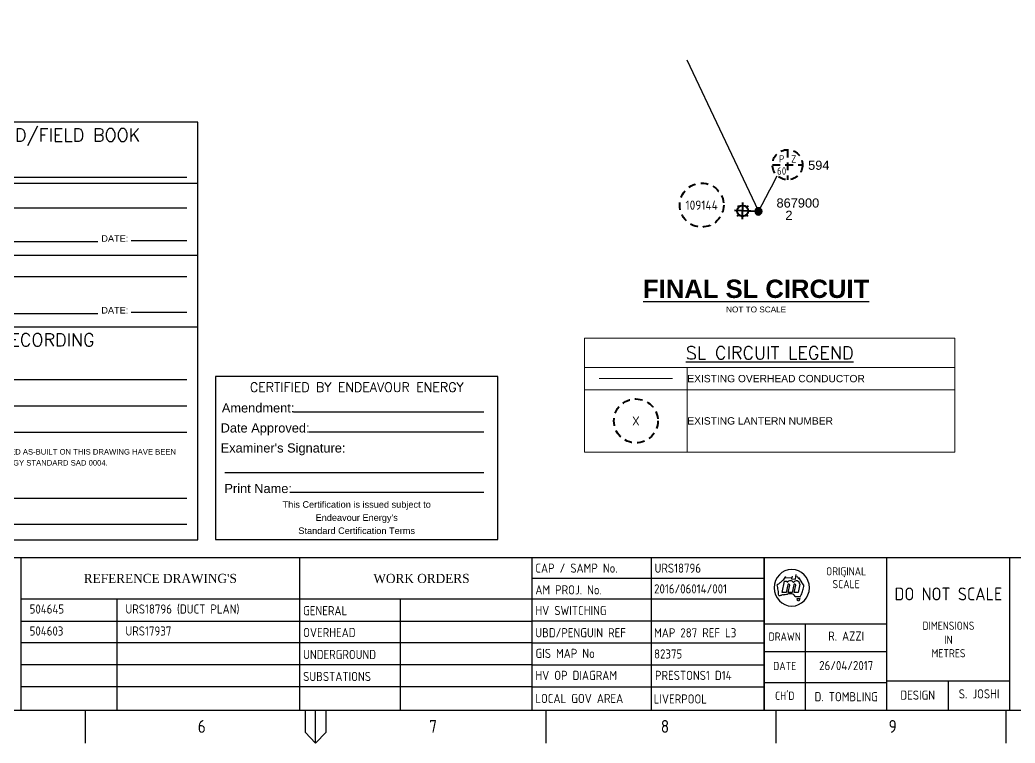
# Paper-space layout 'Sheet(2)' of a CAD drawing. Header units: metres. Extents: x -37 to 809, y -3 to 584.
# Drawn here: x 309.4 to 580.9, y -2.6 to 194.7 of the extents above; entities that cross this region are included whole.
import ezdxf
from ezdxf import colors
from ezdxf.entities.mleader import LeaderData, LeaderLine
from ezdxf.enums import TextEntityAlignment as Align
from ezdxf.math import Vec2, Vec3

# ---------------------------------------------------------------- set-up
doc = ezdxf.new("R2010")
doc.units = ezdxf.units.M
doc.linetypes.add('Dash', pattern=[5, 3, -2])
doc.layers.get('0').update_dxf_attribs({"color": 6})
for name, color, linetype in [('Equip_SL_EXT', 5, 'Continuous'), ('Equip_SP_SL_EXT', 7, 'Continuous'), ('Notes', 7, 'Continuous'), ('OH_Details_SP_MISC', 7, 'Continuous'), ('SupportsUG_SP_EXT', 7, 'Continuous'), ('SupportsUG_SP_LV_EXT', 7, 'Continuous')]:
    doc.layers.add(name, color=color, linetype=linetype)
doc.styles.add('Elec', font='romand__.ttf')
doc.styles.add('iecARIAL', font='arial.ttf', dxfattribs={"height": 2})
doc.styles.add('iecISOCP', font='isocp.shx')
doc.styles.add('iecTimesNewRoman', font='times.ttf')
doc.styles.add('IESYMBOL1', font='isocp.shx')
doc.styles.add('POLE_LABEL', font='arial.ttf')
doc.styles.add('SLCP_LABEL', font='arial.ttf', dxfattribs={"height": 3.5})
doc.styles.get("Standard").update_dxf_attribs({"font": 'arial.ttf'})
doc.linetypes.add('Cable G', pattern='A,6,-0.5,["G",Standard,S=1.7,R=0,X=0.3,Y=-0.8],-2.8', length=9.3)

# ---------------------------------------------------------------- blocks, each defined once
blk = doc.blocks.new('A1_FRAME_TITLE')
at = {"layer": 'Notes', "linetype": 'Continuous'}
for p, q in [((332.78, 47.62), (332.78, 5.97)), ((412.12, 47.62), (412.12, 5.97)), ((478.24, 47.62), (478.24, 5.97)), ((544.37, 47.62), (544.37, 5.97)), ((544.37, 41.97), (544.37, 5.97)), ((544.37, 29.54), (579.37, 29.54)), ((351.17, -3.03), (351.17, 5.97)), ((413.67, 5.97), (413.67, -0.03)), ((416.67, -3.03), (416.67, 5.97)), ((419.67, -0.03), (419.67, 5.97)), ((482.19, 5.97), (482.19, -3.03)), ((547.7, 5.97), (547.7, -3.03)), ((613.21, 5.97), (613.21, -3.03)), ((413.67, -0.03), (416.67, -3.03)), ((416.67, -3.03), (419.67, -0.03))]:
    blk.add_line(p, q, dxfattribs=at)
at = {"layer": 'Notes'}
for p, q in [((512.26, 47.62), (512.26, 5.97)), ((544.37, 5.97), (544.37, 47.62)), ((579.37, 5.97), (579.37, 47.62)), ((614.37, 5.97), (614.37, 47.62)), ((478.24, 41.97), (544.37, 41.97)), ((549.56, 38.09), (550.17, 41.17)), ((550.17, 41.17), (550.92, 41.17)), ((550.56, 42.05), (552.33, 42.16)), ((550.92, 41.17), (550.97, 40.77)), ((552.33, 42.52), (552.22, 41.82)), ((552.22, 41.82), (553.35, 41.71)), ((553.35, 41.71), (553.55, 42.96)), ((554.18, 42.18), (555.01, 40.9)), ((567.1, 42.48), (567.3, 42.44)), ((550.7, 38.09), (549.56, 38.09)), ((551.11, 40.17), (550.7, 38.09)), ((551.27, 38.09), (551.66, 40.06)), ((552.41, 38.09), (551.27, 38.09)), ((552.83, 40.17), (552.41, 38.09)), ((552.98, 38.09), (553.37, 40.06)), ((554.12, 38.09), (552.98, 38.09)), ((554.57, 40.35), (554.12, 38.09)), ((332.81, 36.33), (478.24, 36.33)), ((360.07, 36.33), (360.07, 5.97)), ((440.78, 36.33), (440.78, 5.97)), ((478.24, 36.33), (544.37, 36.33)), ((554.62, 36.89), (553.22, 36.97)), ((553.22, 36.97), (554.62, 36.89)), ((554.62, 36.89), (553.22, 36.97)), ((553.85, 35.89), (553.78, 36.47)), ((553.78, 36.47), (554.51, 36.47)), ((554.3, 35.74), (553.85, 35.89)), ((554.51, 36.47), (554.3, 35.74)), ((332.78, 30.28), (478.24, 30.28)), ((478.24, 30.33), (544.37, 30.33)), ((556.15, 5.97), (556.15, 29.54)), ((478.24, 24.33), (332.78, 24.33)), ((478.24, 24.33), (544.37, 24.33)), ((544.37, 21.97), (579.37, 21.97)), ((478.24, 18.33), (332.78, 18.33)), ((478.24, 18.33), (544.37, 18.33)), ((579.37, 13.97), (614.37, 13.97)), ((596.87, 5.97), (596.87, 13.97)), ((478.24, 12.33), (332.78, 12.33)), ((478.24, 12.33), (544.37, 12.33)), ((544.37, 13.47), (579.37, 13.47))]:
    blk.add_line(p, q, dxfattribs=at)
at = {"layer": 'Notes', "linetype": 'Continuous', "flags": 128}
for points in [[(123.8, 47.62), (844.88, 47.62)], [(-11.55, 5.97), (844.88, 5.97)]]:
    blk.add_lwpolyline(points, dxfattribs=at)
at = {"layer": 'Notes'}
for centre, radius, start, end in [((552.27, 39.37), 5, 0, 180), ((542.41, 49.09), 10.59, 302.5841, 308.1576), ((542.41, 49.09), 10.59, 308.157, 313.7305), ((545.21, 46.16), 6.54, 313.7309, 319.3045), ((545.21, 46.16), 6.54, 319.3047, 324.8782), ((551.87, 40.21), 1.06, 31.7884, 148.2116), ((553.61, 40.3), 0.961, 2.5982, 150.8098), ((578.7, 57.06), 28.87, 210.1483, 211.8601), ((477.01, -10.21), 93.25, 33.1096, 33.2341), ((558.55, 42.96), 4.09, 213.1151, 222.4146), ((552.27, 39.37), 5, 180, 0), ((527.29, 35.61), 21.32, 10.3053, 12.3306), ((527.29, 35.61), 21.32, 8.2795, 10.3048), ((528.59, 35.8), 20.01, 6.2539, 8.2792), ((551.39, 40.11), 0.28, 348.6911, 168.6911), ((553.1, 40.11), 0.28, 348.6911, 168.6911), ((548.02, 40.74), 7.69, 331.5942, 341.8897), ((542.7, 42.48), 13.29, 341.8901, 347.8434), ((555.89, 40.53), 0.484, 222.42, 236.4422), ((556.07, 40.81), 0.815, 236.4359, 244.7422), ((553.96, 40.06), 1.76, 347.8434, 354.1409), ((554.11, 40.04), 1.61, 354.1436, 1.0342), ((528.59, 35.8), 20.01, 4.2291, 6.2543), ((548.72, 39.42), 2.15, 265.1734, 270.0504), ((548.72, 39.51), 2.24, 270.0438, 274.7322), ((548.65, 40.42), 3.15, 274.7358, 283.0812), ((550.47, 32.55), 4.93, 97.7419, 103.0814), ((546.76, 59.88), 22.65, 277.7418, 280.8825), ((551.91, 33.09), 4.63, 85.4613, 100.8824), ((552.2, 36.78), 0.924, 46.5875, 85.4612), ((551.36, 35.89), 2.16, 30.1885, 46.5879), ((554.13, 37.45), 0.75, 311.6083, 321.0792), ((554.18, 37.41), 0.675, 321.0838, 331.5982)]:
    blk.add_arc(centre, radius, start, end, dxfattribs=at)
blk.add_attdef('DRAFT_NUM', (9.35, 23.29), '', height=2.5, rotation=90)
for s, height, style, p in [('CAP / SAMP No.', 2.5, 'iecISOCP', (479.24, 43.47)), ('WORK ORDERS', 2.5, 'iecTimesNewRoman', (433.13, 40.66)), ('AM PROJ. No.', 2.5, 'iecISOCP', (479.24, 37.55)), ('GENERAL', 2.5, 'iecISOCP', (413.12, 31.86)), ('HV SWITCHING', 2.5, 'iecISOCP', (479.24, 31.9)), ('OVERHEAD', 2.5, 'iecISOCP', (413.12, 25.9)), ('UBD/PENGUIN REF', 2.5, 'iecISOCP', (479.24, 25.84)), ('UNDERGROUND', 2.5, 'iecISOCP', (413.12, 19.9)), ('GIS MAP No', 2.5, 'iecISOCP', (479.29, 20.2)), ('SUBSTATIONS', 2.5, 'iecISOCP', (413.12, 13.9)), ('HV OP DIAGRAM', 2.5, 'iecISOCP', (479.24, 14.2)), ('LOCAL GOV AREA', 2.5, 'iecISOCP', (479.24, 7.9)), ('6', 3.5, 'iecISOCP', (383.12, -0.22)), ('7', 3.5, 'iecISOCP', (449.03, -0.22)), ('8', 3.5, 'iecISOCP', (514.97, -0.22)), ('9', 3.5, 'iecISOCP', (579.84, -0.22))]:
    blk.add_text(s, height=height, dxfattribs=dict(at, style=style)).set_placement(p)
for s, height, style, p in [('ORIGINAL', 2.24, 'iecISOCP', (567.74, 42.73)), ("REFERENCE DRAWING'S", 2.5, 'iecTimesNewRoman', (372.45, 40.66)), ('SCALE', 2.24, 'iecISOCP', (567.74, 39.23)), ('DIMENSIONS', 2.24, 'iecISOCP', (596.87, 27.88)), ('DRAWN', 2.24, 'iecISOCP', (550.26, 24.93)), ('IN', 2.24, 'iecISOCP', (596.87, 24.04)), ('METRES', 2.24, 'iecISOCP', (596.87, 20.38)), ('DATE', 2.24, 'iecISOCP', (550.26, 16.88)), ("CH'D", 2.24, 'iecISOCP', (550.26, 8.77)), ('DESIGN', 2.5, 'iecISOCP', (588.12, 8.81))]:
    blk.add_text(s, height=height, dxfattribs=dict(at, style=style)).set_placement(p, align=Align.CENTER)
at = {"layer": 'Notes', "insert": (596.84, 37.67), "char_height": 3.5, "width": 29.1, "attachment_point": 5, "style": 'iecISOCP'}
blk.add_mtext('DO NOT SCALE', dxfattribs=at)
at = {"layer": 'Notes', "style": 'iecISOCP', "flags": 8}
blk.add_attdef('VERSION_NO', text='', height=2.5, rotation=90, dxfattribs=at).set_placement((302.04, 43.81), align=Align.MIDDLE_CENTER)
at = {"layer": 'Notes', "style": 'iecISOCP'}
for tag, p in [('CAP_NO', (513.19, 43.46)), ('IE_NUM', (513.05, 37.81)), ('REF_No_1', (335.24, 32.31)), ('REF_1', (362.52, 32.31)), ('GEN_WO', (441.71, 31.76)), ('HV_SWITCH', (513.46, 32.16)), ('REF_No_2', (335.24, 26.31)), ('REF_2', (362.52, 26.31)), ('OH_WO', (441.71, 25.81)), ('UBD_REF', (513.05, 25.83)), ('REF_No_3', (335.24, 20.31)), ('REF_3', (362.52, 20.31)), ('UG_WO', (441.71, 20.05)), ('GIS_MAP_No', (513.05, 20.04)), ('REF_No_4', (335.24, 14.31)), ('REF_4', (362.52, 14.31)), ('SUB_WO', (441.71, 13.81)), ('HV_OP_DIAG', (513.33, 14.2)), ('LGA', (512.95, 7.78)), ('ExportID', (-11.47, 2.39))]:
    blk.add_attdef(tag, p, '', height=2.5, dxfattribs=at)
for tag, height, p in [('T1', 3.5, (684.37, 39.47)), ('scale', 2.5, (567.76, 33.27)), ('T2', 3.5, (684.37, 34.35)), ('T3', 3.5, (684.37, 28.92)), ('DRAWN', 2.5, (567.76, 24.93)), ('T4', 3.5, (684.37, 23.66)), ('T5', 3.5, (684.37, 18.23)), ('REV', 5, (840.57, 17.1)), ('DATE', 2.5, (567.76, 16.88)), ('T6', 3.5, (684.37, 12.97)), ('CHD', 2.5, (567.76, 8.37)), ('DESIGN', 2.5, (605.62, 9.15))]:
    blk.add_attdef(tag, text='', height=height, dxfattribs=at).set_placement(p, align=Align.CENTER)
blk.add_attdef('NUM', text='', height=7, dxfattribs=at).set_placement((812.88, 20.12), align=Align.MIDDLE_CENTER)
for tag, p in [('NS', (811.23, 8.12)), ('SHTS', (825.93, 8.12))]:
    blk.add_attdef(tag, text='', height=2.5, dxfattribs=at).set_placement(p, align=Align.MIDDLE)
at = {"layer": 'Notes', "style": 'iecISOCP', "flags": 1}
for tag, p in [('ProjectType', (-6.37, -26.8)), ('ProjectNumber', (3.01, -26.82)), ('DrawingNumber', (14.96, -26.8)), ('ProjectDescription', (27.02, -26.83)), ('ExportDate', (39.74, -26.79)), ('ExportUserName', (48.61, -26.8)), ('DesignerCompanyName', (60.94, -26.79)), ('ExportAreaOfInterest', (76.55, -26.81)), ('GIS_SUCCESS', (91.45, -26.78)), ('CAD_SUCCESS', (101.24, -26.78)), ('DEPOTCODE', (111.56, -26.88)), ('ExportCategories', (119.53, -26.8)), ('Comments', (133.84, -26.88))]:
    blk.add_attdef(tag, p, '', height=1, dxfattribs=at)
blk = doc.blocks.new('NOTE_WORKS-COMPLETED')
at = {"color": 7, "linetype": 'Continuous', "lineweight": -3}
for p, q in [((30, 99), (91.13, 99)), ((31, 90.55), (91.13, 90.55)), ((75.92, 81.71), (91.13, 81.71)), ((20.3, 81.37), (66.83, 81.37)), ((25, 71.88), (91.13, 71.88)), ((20.3, 61.78), (66.83, 61.78)), ((75.92, 62.13), (91.13, 62.13)), ((22.5, 43.79), (91.13, 43.79)), ((22.5, 36.59), (91.13, 36.59)), ((22.5, 29.42), (91.13, 29.42)), ((20.3, 11.37), (91.13, 11.37)), ((20.3, 4.28), (91.13, 4.28))]:
    blk.add_line(p, q, dxfattribs=at)
at = {"lineweight": -3}
for p, q in [((94.11, 97.2), (0, 97.2)), ((94.11, 77.62), (0, 77.62)), ((93.87, 58.03), (0, 58.03))]:
    blk.add_line(p, q, dxfattribs=at)
blk.add_lwpolyline([(0, 0), (94.11, 0), (94.11, 113.95), (0, 113.95)], close=True, dxfattribs=at)
at = {"color": 7, "lineweight": -3, "style": 'Elec'}
blk.add_text('WORKS COMPLETED/FIELD BOOK', height=3.5, dxfattribs=at).set_placement((1.75, 110.45), align=Align.MIDDLE_LEFT)
at = {"color": 7, "lineweight": -3}
for s, p in [('CONSTRUCTED BY:', (3.51, 100.79)), ('WORKS COMPLETED:', (3.52, 92.34)), ('INSPECTED BY:', (3.52, 72.76))]:
    blk.add_text(s, height=1.79, dxfattribs=at).set_placement(p, align=Align.MIDDLE_LEFT)
for s, p in [('SIGNATURE:', (10, 82.23)), ('DATE:', (71.45, 82.23)), ('SIGNATURE:', (10, 62.65)), ('DATE:', (71.45, 62.65))]:
    blk.add_text(s, height=1.79, dxfattribs=at).set_placement(p, align=Align.MIDDLE_CENTER)
at = {"color": 7, "lineweight": -3, "style": 'Elec'}
blk.add_text('ASSET RECORDING', height=3.5, dxfattribs=at).set_placement((23.19, 56.32), align=Align.TOP_LEFT)
at = {"color": 7, "lineweight": -3, "insert": (3.17, 45.68), "char_height": 1.79, "width": 89.6105, "attachment_point": 1, "line_spacing_factor": 1.2}
blk.add_mtext('I:\\P\\POF:\\P\\PCONTACT No.:\\P{\\H0.83799x;\\PHEREBY CERTIFY THAT ASSETS MARKED AS-BUILT ON THIS DRAWING HAVE BEEN\\PRECORDED AS PER ENDEAVOUR ENERGY STANDARD SAD 0004.}\\P\\PSIGNATURE:\\P\\PDATE:', dxfattribs=at)
at = {"color": 7, "lineweight": -3}
for tag, p in [('CONSTRUCTEDBY', (32.92, 99.87)), ('WORKSCOMPLETED', (32.93, 91.44)), ('SIGNATURE', (23.86, 81.87)), ('DATE', (77.31, 82.21)), ('INSPECTEDBY', (25.68, 72.38)), ('SIGNATURE', (24.59, 62.28)), ('DATE', (77.75, 62.63)), ('ASSETRECORD', (28.77, 44.53)), ('ASSETRECORDOF', (28.5, 37.33)), ('CONTACTNO', (28.5, 30.15)), ('SIGNATURE', (31.79, 12.95)), ('DATE', (32, 5.02))]:
    blk.add_attdef(tag, p, '', height=1.79, dxfattribs=at)
blk = doc.blocks.new('NOTE_CERTIFIED-BY-IE')
at = {"color": 7, "linetype": 'Continuous', "lineweight": -3}
for p, q in [((21.25, 34.9), (73.15, 34.9)), ((25.46, 29.41), (73.15, 29.41)), ((2.51, 18.32), (73.15, 18.32)), ((20.45, 12.96), (73.15, 12.96))]:
    blk.add_line(p, q, dxfattribs=at)
blk.add_lwpolyline([(0, 0), (76.98, 0), (76.98, 44.52), (0, 44.52)], close=True)
at = {"color": 7, "lineweight": -3, "style": 'Elec'}
blk.add_text('CERTIFIED BY ENDEAVOUR ENERGY', height=2.52, dxfattribs=at).set_placement((38.51, 41.58), align=Align.MIDDLE_CENTER)
at = {"color": 7, "lineweight": -3}
for s, p in [('Amendment:', (1.7, 35.94)), ('Date Approved:', (1.37, 30.47)), ("Examiner's Signature:", (1.37, 25.01))]:
    blk.add_text(s, height=2.5, dxfattribs=at).set_placement(p, align=Align.MIDDLE_LEFT)
blk.add_text('Print Name:', height=2.5, dxfattribs=at).set_placement((2.4, 11.95), align=Align.BOTTOM_LEFT)
at = {"color": 7, "lineweight": -3, "insert": (38.49, 5.99), "char_height": 1.79, "attachment_point": 5, "line_spacing_factor": 1.2}
blk.add_mtext("This Certification is issued subject to \\PEndeavour Energy's \\PStandard Certification Terms", dxfattribs=at)
at = {"color": 7, "lineweight": -3, "flags": 4}
for tag, p in [('AMENDMENT', (21.25, 34.9)), ('DATE_APPROVED', (25.46, 29.41)), ('PRINT_NAME', (20.45, 12.96))]:
    blk.add_attdef(tag, p, '', height=2.5, dxfattribs=at)
blk = doc.blocks.new('SL_LANTERN_EXT')
at = {"lineweight": 40}
for p, q in [((-1.46, 5.68), (-1.06, 5.28)), ((0, 1.97), (0, 6.47)), ((1.46, 5.68), (1.06, 5.28)), ((-2.25, 4.22), (2.25, 4.22)), ((-1.46, 2.76), (-1.06, 3.16)), ((0, 0), (0, 2.72)), ((1.46, 2.76), (1.06, 3.16))]:
    blk.add_line(p, q, dxfattribs=at)
blk.add_circle((0, 4.22), 1.5, dxfattribs=at)
at = {"style": 'iecARIAL', "flags": 9}
blk.add_attdef('ASSET_NUM', (1.5, 1.5), '', height=2.5, dxfattribs=at)
for tag, p, height, flags in [('OPERATING_VOLTAGE', (0.98, -1.65), 0.2, 9), ('ORIENTATION', (0.98, -1.85), 0.2, 9), ('OWNED_BY', (0.98, -2.05), 0.2, 9), ('STATE', (0.98, -2.25), 0.2, 9), ('CONSTRUCTED_VOLTAGE', (0.98, -0.65), 0.2, 9), ('CONTROL_TYPE', (0.98, -0.85), 0.2, 9), ('LANTERN_PURPOSE', (0.98, -1.05), 0.2, 9), ('LANTERN_TYPE', (0.98, -1.25), 0.2, 9), ('NO_PHASES', (0.98, -1.45), 0.2, 9), ('USAGE', (0.98, -2.45), 0.2, 9), ('CEXIST', (0.98, -2.65), 0.2, 9), ('CNEW', (0.98, -2.85), 0.2, 9), ('LNUMBER', (2.18, -3.25), 2.5, 8), ('CNUMBER', (0.98, -3.05), 0.2, 9), ('CREMOVE', (0.98, -3.25), 0.2, 9), ('CREPLACE', (0.98, -3.45), 0.2, 9), ('LKINGHEIGHT', (0.98, -3.65), 0.2, 9), ('LBRACKET', (0.98, -3.85), 0.2, 9), ('LBRACKETVOCAB', (0.98, -4.05), 0.2, 9), ('LCATEGORY', (0.98, -4.25), 0.2, 9), ('LCHARGE1', (0.98, -4.45), 0.2, 9), ('LCHARGE1PERCENT', (0.98, -4.65), 0.2, 9), ('LCHARGE2', (0.98, -4.85), 0.2, 9), ('LCHARGE2PERCENT', (0.98, -5.05), 0.2, 9), ('LCHARGE3', (0.98, -5.25), 0.2, 9), ('LCHARGE3PERCENT', (0.98, -5.45), 0.2, 9), ('LEXIST', (0.98, -5.65), 0.2, 9), ('LLAMP', (0.98, -5.85), 0.2, 9), ('LLAMPVOCAB', (0.98, -6.05), 0.2, 9), ('LMAST', (0.98, -6.25), 0.2, 9), ('LMASTVOCAB', (0.98, -6.45), 0.2, 9), ('LNEW', (0.98, -6.65), 0.2, 9), ('LANTNUMBER', (0.98, -6.85), 0.2, 9), ('LOUTREACH', (0.98, -7.25), 0.2, 9), ('LOUTREACHVOCAB', (0.98, -7.45), 0.2, 9), ('LRATECODE', (0.98, -7.65), 0.2, 9), ('LREMOVE', (0.98, -7.85), 0.2, 9), ('LREPLACE', (0.98, -8.05), 0.2, 9), ('LTYPE', (0.98, -8.25), 0.2, 9), ('STREETNAME', (0.98, -9.25), 0.2, 9), ('SUBURB', (0.98, -9.45), 0.2, 1), ('LTYPEVOCAB', (0.98, -8.45), 0.2, 9), ('LEGEND', (0.98, -8.65), 0.2, 9), ('LOCATION', (0.98, -8.85), 0.2, 9), ('NOTES', (0.98, -9.05), 0.2, 9)]:
    blk.add_attdef(tag, p, '', height=height, dxfattribs=dict(flags=flags))
blk = doc.blocks.new('POLE_EXT')
blk.add_hatch(color=256).paths.add_polyline_path([(-1, 0, 1), (1, 0, 1)])
blk.add_lwpolyline([(-1, 0, 1), (1, 0, 1)], format="xyb", close=True)
for tag, height, flags, p in [('pNumber', 2.5, 8, (-17.84, 2.07)), ('OWNED_BY', 0.2, 9, (1.35, -0.4)), ('SPECIAL_USE', 0.2, 9, (1.35, -0.8)), ('STATE', 0.2, 9, (1.35, -1)), ('cLV', 0.2, 9, (1.35, -1.4)), ('hDepth', 0.2, 9, (1.35, -1.6)), ('hDia', 0.2, 9, (1.35, -1.8)), ('cHV', 0.2, 9, (1.35, -2)), ('PARENT', 0.2, 9, (1.35, -0.6)), ('USAGE', 0.2, 9, (1.35, -1.2)), ('LBRACKET', 0.2, 9, (1.35, -2.2)), ('LExisting', 0.2, 9, (1.35, -2.4)), ('LANTNUMBER', 0.2, 9, (1.35, -2.6)), ('LOther', 0.2, 9, (1.35, -2.8)), ('cLinedev', 0.2, 9, (1.35, -3.4)), ('pExisting', 0.2, 9, (1.35, -3.8)), ('pFooting', 0.2, 9, (1.35, -4.4)), ('pNew', 0.2, 9, (1.35, -4.6)), ('pRelocate', 0.2, 9, (1.35, -5)), ('pRemove', 0.2, 9, (1.35, -5.2)), ('pReplace', 0.2, 9, (1.35, -5.4)), ('LRemove', 0.2, 9, (1.35, -3)), ('LEGEND', 0.2, 9, (1.35, -3.2)), ('LOCATION', 0.2, 9, (1.35, -3.6)), ('PFNUMBER', 0.2, 9, (1.35, -4)), ('NEWPFNUMBER', 0.2, 9, (1.35, -4.2)), ('pStay', 0.2, 9, (1.35, -5.6)), ('pType', 0.2, 9, (1.35, -5.8)), ('cspan', 0.2, 9, (1.35, -6)), ('STREETNAME', 0.2, 9, (1.35, -6.2)), ('SUBURB', 0.2, 9, (1.35, -6.4)), ('OPERATED_BY', 0.2, 9, (1.36, -7.01)), ('NOTES', 0.2, 9, (1.35, -6.6)), ('MAINTAINED_BY', 0.2, 9, (1.36, -6.81))]:
    blk.add_attdef(tag, text='', height=height, dxfattribs=dict(flags=flags)).set_placement(p, align=Align.MIDDLE_LEFT)
at = {"style": 'POLE_LABEL'}
for tag, height, flags, p in [('ASSET_NUM', 2.5, 8, (2, 2)), ('STRUCTURE_PLANT_NUMBER', 0.2, 9, (1.35, 0.03)), ('STREET_CODE', 0.2, 9, (1.35, -0.2))]:
    blk.add_attdef(tag, text='', height=height, dxfattribs=dict(at, flags=flags)).set_placement(p, align=Align.MIDDLE_LEFT)
at = {"flags": 1}
blk.add_attdef('Z', (1.35, -7.33), '', height=0.2, dxfattribs=at)
blk = doc.blocks.new('SLCP_ZELL_EXT')
blk.add_wipeout([(-0.24, 7.5), (-0.71, 7.47), (-1.17, 7.41), (-1.64, 7.32), (-2.09, 7.21), (-2.54, 7.06), (-2.98, 6.89), (-3.41, 6.69), (-3.82, 6.46), (-4.22, 6.21), (-4.6, 5.93), (-4.96, 5.63), (-5.31, 5.31), (-5.63, 4.96), (-5.93, 4.6), (-6.21, 4.22), (-6.46, 3.82), (-6.69, 3.41), (-6.89, 2.98), (-7.06, 2.54), (-7.21, 2.09), (-7.32, 1.64), (-7.41, 1.17), (-7.47, 0.71), (-7.5, 0.24), (-7.5, -0.24), (-7.47, -0.71), (-7.41, -1.17), (-7.32, -1.64), (-7.21, -2.09), (-7.06, -2.54), (-6.89, -2.98), (-6.69, -3.41), (-6.46, -3.82), (-6.21, -4.22), (-5.93, -4.6), (-5.63, -4.96), (-5.31, -5.31), (-4.96, -5.63), (-4.6, -5.93), (-4.22, -6.21), (-3.82, -6.46), (-3.41, -6.69), (-2.98, -6.89), (-2.54, -7.06), (-2.09, -7.21), (-1.64, -7.32), (-1.17, -7.41), (-0.71, -7.47), (-0.24, -7.5), (0.24, -7.5), (0.71, -7.47), (1.17, -7.41), (1.64, -7.32), (2.09, -7.21), (2.54, -7.06), (2.98, -6.89), (3.41, -6.69), (3.82, -6.46), (4.22, -6.21), (4.6, -5.93), (4.96, -5.63), (5.31, -5.31), (5.63, -4.96), (5.93, -4.6), (6.21, -4.22), (6.46, -3.82), (6.69, -3.41), (6.89, -2.98), (7.06, -2.54), (7.21, -2.09), (7.32, -1.64), (7.41, -1.17), (7.47, -0.71), (7.5, -0.24), (7.5, 0.24), (7.47, 0.71), (7.41, 1.17), (7.32, 1.64), (7.21, 2.09), (7.06, 2.54), (6.89, 2.98), (6.69, 3.41), (6.46, 3.82), (6.21, 4.22), (5.93, 4.6), (5.63, 4.96), (5.31, 5.31), (4.96, 5.63), (4.6, 5.93), (4.22, 6.21), (3.82, 6.46), (3.41, 6.69), (2.98, 6.89), (2.54, 7.06), (2.09, 7.21), (1.64, 7.32), (1.17, 7.41), (0.71, 7.47), (0.24, 7.5)])
at = {"linetype": 'Dash', "lineweight": 40, "ltscale": 0.7}
for p, q in [((0, 4.11), (0, -4.11)), ((-4.11, 0), (4.11, 0))]:
    blk.add_line(p, q, dxfattribs=at)
blk.add_circle((0, 0), 4.11, dxfattribs=at)
at = {"lineweight": 40, "style": 'IESYMBOL1'}
for s, p in [('P', (-1.6, 0)), ('Z', (1.7, 0)), ('60', (-1.61, -3.31))]:
    blk.add_text(s, height=2, dxfattribs=at).set_placement(p, align=Align.BOTTOM_CENTER)
at = {"style": 'SLCP_LABEL'}
for tag, height, flags, p in [('ASSET_NUM', 2.5, 8, (2, 2)), ('STREET_CODE', 0.2, 9, (0, -0.2))]:
    blk.add_attdef(tag, text='', height=height, dxfattribs=dict(at, flags=flags)).set_placement(p, align=Align.MIDDLE_LEFT)
at = {"flags": 1}
blk.add_attdef('Z', (0, 0), '', height=0.2, dxfattribs=at)
at = {"flags": 9}
for tag, p in [('CONSTRUCTED_VOLTAGE', (0, -0.4)), ('CONTROL_TYPE', (0, -0.6)), ('OPERATING_VOLTAGE', (0, -1)), ('ORIENTATION', (0, -1.2)), ('OWNED_BY', (0, -1.4)), ('STATE', (0, -2)), ('NO_PHASES', (0, -0.8)), ('USAGE', (0, -1.6)), ('LOCATION', (0, -1.8)), ('NOTES', (0, -2.2))]:
    blk.add_attdef(tag, text='', height=0.2, dxfattribs=at).set_placement(p, align=Align.MIDDLE_LEFT)
blk = doc.blocks.new('SL_NUM_EXIST')
blk.add_wipeout([(-0.24, 7.5), (-0.71, 7.47), (-1.17, 7.41), (-1.64, 7.32), (-2.09, 7.21), (-2.54, 7.06), (-2.98, 6.89), (-3.41, 6.69), (-3.82, 6.46), (-4.22, 6.21), (-4.6, 5.93), (-4.96, 5.63), (-5.31, 5.31), (-5.63, 4.96), (-5.93, 4.6), (-6.21, 4.22), (-6.46, 3.82), (-6.69, 3.41), (-6.89, 2.98), (-7.06, 2.54), (-7.21, 2.09), (-7.32, 1.64), (-7.41, 1.17), (-7.47, 0.71), (-7.5, 0.24), (-7.5, -0.24), (-7.47, -0.71), (-7.41, -1.17), (-7.32, -1.64), (-7.21, -2.09), (-7.06, -2.54), (-6.89, -2.98), (-6.69, -3.41), (-6.46, -3.82), (-6.21, -4.22), (-5.93, -4.6), (-5.63, -4.96), (-5.31, -5.31), (-4.96, -5.63), (-4.6, -5.93), (-4.22, -6.21), (-3.82, -6.46), (-3.41, -6.69), (-2.98, -6.89), (-2.54, -7.06), (-2.09, -7.21), (-1.64, -7.32), (-1.17, -7.41), (-0.71, -7.47), (-0.24, -7.5), (0.24, -7.5), (0.71, -7.47), (1.17, -7.41), (1.64, -7.32), (2.09, -7.21), (2.54, -7.06), (2.98, -6.89), (3.41, -6.69), (3.82, -6.46), (4.22, -6.21), (4.6, -5.93), (4.96, -5.63), (5.31, -5.31), (5.63, -4.96), (5.93, -4.6), (6.21, -4.22), (6.46, -3.82), (6.69, -3.41), (6.89, -2.98), (7.06, -2.54), (7.21, -2.09), (7.32, -1.64), (7.41, -1.17), (7.47, -0.71), (7.5, -0.24), (7.5, 0.24), (7.47, 0.71), (7.41, 1.17), (7.32, 1.64), (7.21, 2.09), (7.06, 2.54), (6.89, 2.98), (6.69, 3.41), (6.46, 3.82), (6.21, 4.22), (5.93, 4.6), (5.63, 4.96), (5.31, 5.31), (4.96, 5.63), (4.6, 5.93), (4.22, 6.21), (3.82, 6.46), (3.41, 6.69), (2.98, 6.89), (2.54, 7.06), (2.09, 7.21), (1.64, 7.32), (1.17, 7.41), (0.71, 7.47), (0.24, 7.5)])
at = {"linetype": 'Dash', "lineweight": 40, "ltscale": 0.7}
blk.add_circle((0, 0), 6, dxfattribs=at)
at = {"lineweight": 40, "style": 'IESYMBOL1', "flags": 4}
blk.add_attdef('SL16', text='', height=2.5, dxfattribs=at).set_placement((0, 0), align=Align.MIDDLE)
at = {"lineweight": 40, "flags": 1}
blk.add_attdef('Z', (0, 0), '', height=0.2, dxfattribs=at)
blk = doc.blocks.new('*T817')
at = {"layer": 'Defpoints', "color": 8, "linetype": 'ByBlock', "lineweight": 0, "transparency": 16777216}
for p, q in [((0, 0), (101.05, 0)), ((0, 0), (0, -31.07)), ((101.05, 0), (101.05, -31.07)), ((0, -8), (101.05, -8)), ((28.05, -8), (28.05, -31.07))]:
    blk.add_line(p, q, dxfattribs=at)
at = {"layer": 'Notes', "color": 0, "transparency": 16777216}
ref = blk.add_blockref('SL_NUM_EXIST', (14.02, -22.57, 0), dxfattribs=at)
ref.add_attrib('SL16', 'X', dxfattribs={"layer": '0', "lineweight": 40, "height": 2.5, "style": 'IESYMBOL1'}).set_placement((14.02, -22.57, 0), align=Align.MIDDLE)
at = {"layer": 'Notes', "color": 0, "transparency": 16777216, "insert": (50.52, -4), "char_height": 3.5, "width": 101.0489, "attachment_point": 5, "style": 'Elec'}
blk.add_mtext('{\\LSL CIRCUIT LEGEND}', dxfattribs=at)
at = {"layer": 'Notes', "color": 0, "transparency": 16777216, "char_height": 2, "width": 73, "attachment_point": 4}
for s, insert in [('EXISTING OVERHEAD CONDUCTOR', (28.05, -11.03)), ('EXISTING LANTERN NUMBER', (28.05, -22.57))]:
    blk.add_mtext(s, dxfattribs=dict(at, insert=insert))
at = {"layer": 'Defpoints', "color": 8, "linetype": 'ByBlock', "lineweight": 0, "transparency": 16777216}
for p, q in [((0, -14.07), (101.05, -14.07)), ((0, -31.07), (101.05, -31.07))]:
    blk.add_line(p, q, dxfattribs=at)

psp = doc.layouts.new('Sheet(2)')

# ---------------------------------------------------------------- linework, layer by layer
at = {"layer": 'OH_Details_SP_MISC', "color": 7, "linetype": 'Continuous', "flags": 128}
psp.add_lwpolyline([(511.35, 141.57), (510.93, 142.6), (491.41, 183.69)], dxfattribs=at)

# ---------------------------------------------------------------- block references
at = {"layer": 'Equip_SP_SL_EXT', "rotation": 88.14273646600239}
psp.add_blockref('SL_LANTERN_EXT', (510.8, 142.45), dxfattribs=at)
at = {"layer": 'Notes'}
for name, p in [('NOTE_WORKS-COMPLETED', (263.87, 52.82)), ('NOTE_CERTIFIED-BY-IE', (362.81, 52.89))]:
    psp.add_blockref(name, p, dxfattribs=at)
at = {"layer": 'SupportsUG_SP_EXT'}
ref = psp.add_blockref('A1_FRAME_TITLE', (-9.08, 0.39), dxfattribs=dict(at, xscale=0.958))
ref.add_attrib('DESIGN', 'S. JOSHI', dxfattribs={"layer": 'Notes', "height": 2.5, "style": 'iecISOCP', "width": 0.958}).set_placement((571.1, 9.55), align=Align.CENTER)
ref.add_attrib('DRAWN', 'R. AZZI', dxfattribs={"layer": 'Notes', "height": 2.5, "style": 'iecISOCP', "width": 0.958}).set_placement((534.83, 25.32), align=Align.CENTER)
ref.add_attrib('DATE', '26/04/2017', dxfattribs={"layer": 'Notes', "height": 2.5, "style": 'iecISOCP', "width": 0.958}).set_placement((534.83, 17.27), align=Align.CENTER)
ref.add_attrib('CHD', 'D. TOMBLING', dxfattribs={"layer": 'Notes', "height": 2.5, "style": 'iecISOCP', "width": 0.958}).set_placement((534.83, 8.77), align=Align.CENTER)
ref.add_attrib('CAP_NO', 'URS18796', (482.55, 43.85), dxfattribs={"layer": 'Notes', "height": 2.5, "style": 'iecISOCP', "width": 0.958})
ref.add_attrib('IE_NUM', '2016/06014/001', (482.42, 38.2), dxfattribs={"layer": 'Notes', "height": 2.5, "style": 'iecISOCP', "width": 0.958})
ref.add_attrib('UBD_REF', 'MAP 287 REF L3', (482.42, 26.22), dxfattribs={"layer": 'Notes', "height": 2.5, "style": 'iecISOCP', "width": 0.958})
ref.add_attrib('GIS_MAP_No', '82375', (482.42, 20.44), dxfattribs={"layer": 'Notes', "height": 2.5, "style": 'iecISOCP', "width": 0.958})
ref.add_attrib('HV_OP_DIAG', 'PRESTONS1 D14', (482.68, 14.59), dxfattribs={"layer": 'Notes', "height": 2.5, "style": 'iecISOCP', "width": 0.958})
ref.add_attrib('LGA', 'LIVERPOOL', (482.32, 8.17), dxfattribs={"layer": 'Notes', "height": 2.5, "style": 'iecISOCP', "width": 0.958})
ref.add_attrib('REF_No_1', '504645', (312.08, 32.7), dxfattribs={"layer": 'Notes', "height": 2.5, "style": 'iecISOCP', "width": 0.958})
ref.add_attrib('REF_1', 'URS18796 (DUCT PLAN)', (338.22, 32.7), dxfattribs={"layer": 'Notes', "height": 2.5, "style": 'iecISOCP', "width": 0.958})
ref.add_attrib('REF_No_2', '504603 ', (312.08, 26.7), dxfattribs={"layer": 'Notes', "height": 2.5, "style": 'iecISOCP', "width": 0.958})
ref.add_attrib('REF_2', 'URS17937', (338.22, 26.7), dxfattribs={"layer": 'Notes', "height": 2.5, "style": 'iecISOCP', "width": 0.958})
at = {"layer": 'SupportsUG_SP_LV_EXT'}
ref = psp.add_blockref('POLE_EXT', (510.88, 142.45), dxfattribs=at)
ref.add_attrib('ASSET_NUM', '867900', dxfattribs={"layer": '0', "height": 2.5, "style": 'POLE_LABEL'}).set_placement((515.82, 144.74), align=Align.MIDDLE_LEFT)
ref.add_attrib('PNUMBER', '2', (518.24, 140.13), dxfattribs={"layer": '0', "height": 2.5})

# ---------------------------------------------------------------- texts
at = {"layer": 'Notes', "linetype": 'Cable G', "attachment_point": 5}
for s, width, insert, char_height in [('{\\fArial|b1|i0|c0|p34;\\LFINAL SL CIRCUIT}', 97.2761, (510.26, 121.29), 5), ('NOT TO SCALE', 29.0003, (510.26, 115.67), 1.6)]:
    psp.add_mtext_dynamic_manual_height_columns(s, width=width, gutter_width=4, heights=[0], dxfattribs=dict(at, insert=insert, char_height=char_height))

# ---------------------------------------------------------------- next in the draw order: block references
psp.add_blockref('*T817', (463.44, 107.84))
at = {"layer": 'Equip_SL_EXT'}
ref = psp.add_blockref('SLCP_ZELL_EXT', (518.83, 155.17), dxfattribs=at)
ref.add_attrib('ASSET_NUM', '594', dxfattribs={"layer": '0', "height": 2.5, "style": 'SLCP_LABEL'}).set_placement((530.27, 156.29), align=Align.TOP_RIGHT)
at = {"layer": 'Equip_SP_SL_EXT'}
ref = psp.add_blockref('SL_NUM_EXIST', (495.41, 144.16), dxfattribs=at)
ref.add_attrib('SL16', '109144', dxfattribs={"layer": '0', "lineweight": 40, "height": 2.5, "style": 'IESYMBOL1'}).set_placement((495.41, 144.16), align=Align.MIDDLE)

# ---------------------------------------------------------------- next in the draw order: leaders
at = {"layer": 'Notes'}
ml = psp.add_multileader_mtext('Standard', dxfattribs=at)
ml.set_content('\\pxsm1.5;{\\C7;JOINT / TERMINATION TYPE:______________________\\PNETWORK ACCESS AUTHORISATION:______________\\PJOINT / TERMINATION KIT #:______________________\\PJOINT / TERMINATION BATCH #:___________________\\PDATE OF MANUFACTURE:________________________}', color=256)
ml.set_leader_properties()
ml.build(insert=Vec2(0, 0))
ml.multileader.update_dxf_attribs({"has_text_frame": 1, "arrow_head_size": 2.5})
ctx = ml.context
ctx.base_point, ctx.char_height, ctx.arrow_head_size, ctx.plane_origin = Vec3(201.79, 219.38), 2.5, 2.5, Vec3(200.29, 203.34)
ctx.text_align_type = 1
notes = []
notes.append((ctx, [(1, (1, 1, 0), (304.6, 219.38), (-1, 0), 8, [(0, [(343.83, 262.99)], 0, [])])]))
ctx.mtext.insert, ctx.mtext.alignment, ctx.mtext.flow_direction = Vec3(249.19, 220.98), 2, 5
ctx.mtext.has_bg_fill, ctx.mtext.bg_color, ctx.mtext.bg_scale_factor, ctx.mtext.bg_transparency, ctx.mtext.use_window_bg_color = 1, -1027028792, 1.5, 0, 1
for ctx, leaders in notes:
    for number, flags, end, landing, length, lines in leaders:
        leader = LeaderData()
        leader.index, (leader.has_last_leader_line, leader.has_dogleg_vector, leader.attachment_direction) = number, flags
        leader.last_leader_point, leader.dogleg_vector, leader.dogleg_length = Vec3(end), Vec3(landing), length
        for number, points, colour, breaks in lines:
            line = LeaderLine()
            line.index, line.vertices, line.color, line.breaks = number, Vec3.list(points), colors.encode_raw_color(colour), breaks
            leader.lines.append(line)
        ctx.leaders.append(leader)

# ---------------------------------------------------------------- next in the draw order: linework, layer by layer
at = {"layer": 'Notes', "linetype": 'Continuous', "lineweight": 18}
psp.add_lwpolyline([(467.46, 96.81), (487.46, 96.81)], dxfattribs=at)
at = {"layer": 'OH_Details_SP_MISC', "color": 7, "linetype": 'Continuous', "flags": 128}
psp.add_lwpolyline([(510.88, 142.45), (516.02, 152.17)], dxfattribs=at)

doc.saveas('drawing.dxf')
